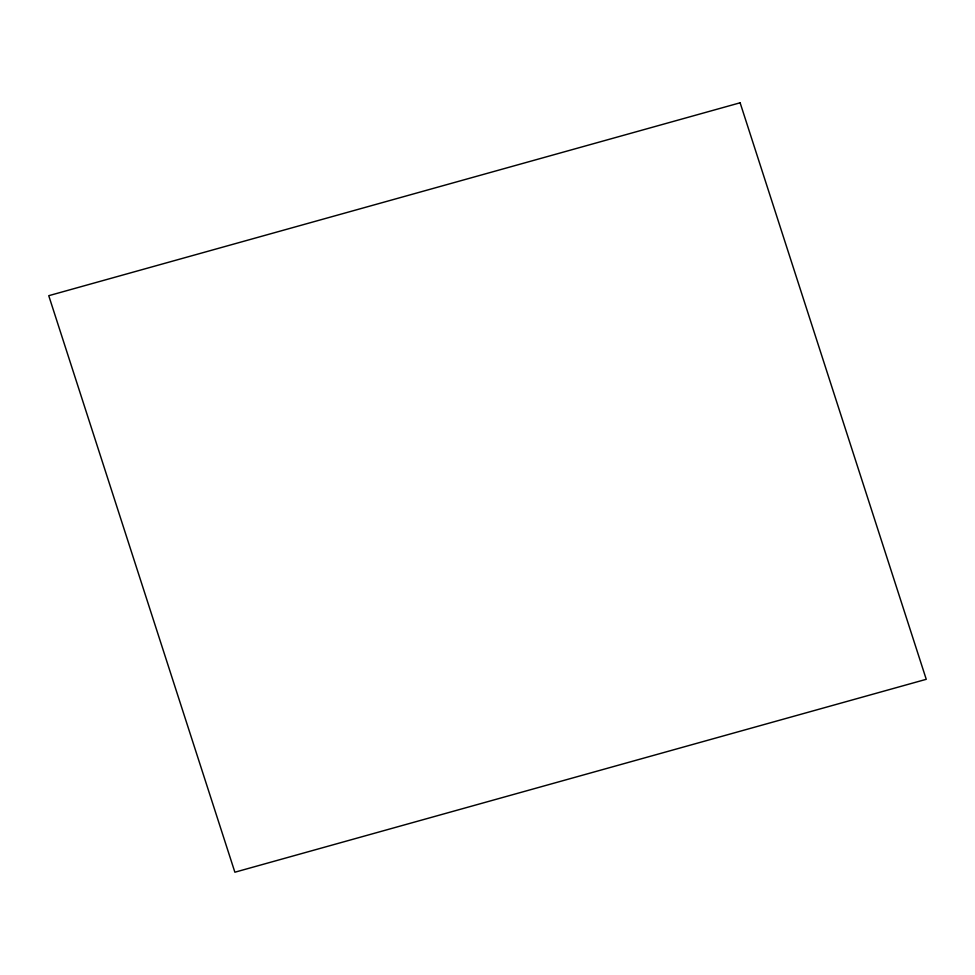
<?xml version="1.0" encoding="UTF-8"?>
<svg xmlns="http://www.w3.org/2000/svg" width="975" height="975" viewBox="0 0 975 975"><rect width="100%" height="100%" fill="white"/><g stroke="black" fill="none" stroke-linecap="round" stroke-linejoin="round"><path stroke-width="1.46" d="M740.122 102.789L48.75 295.693L234.877 872.211L926.25 679.307L740.122 102.789"/></g></svg>
